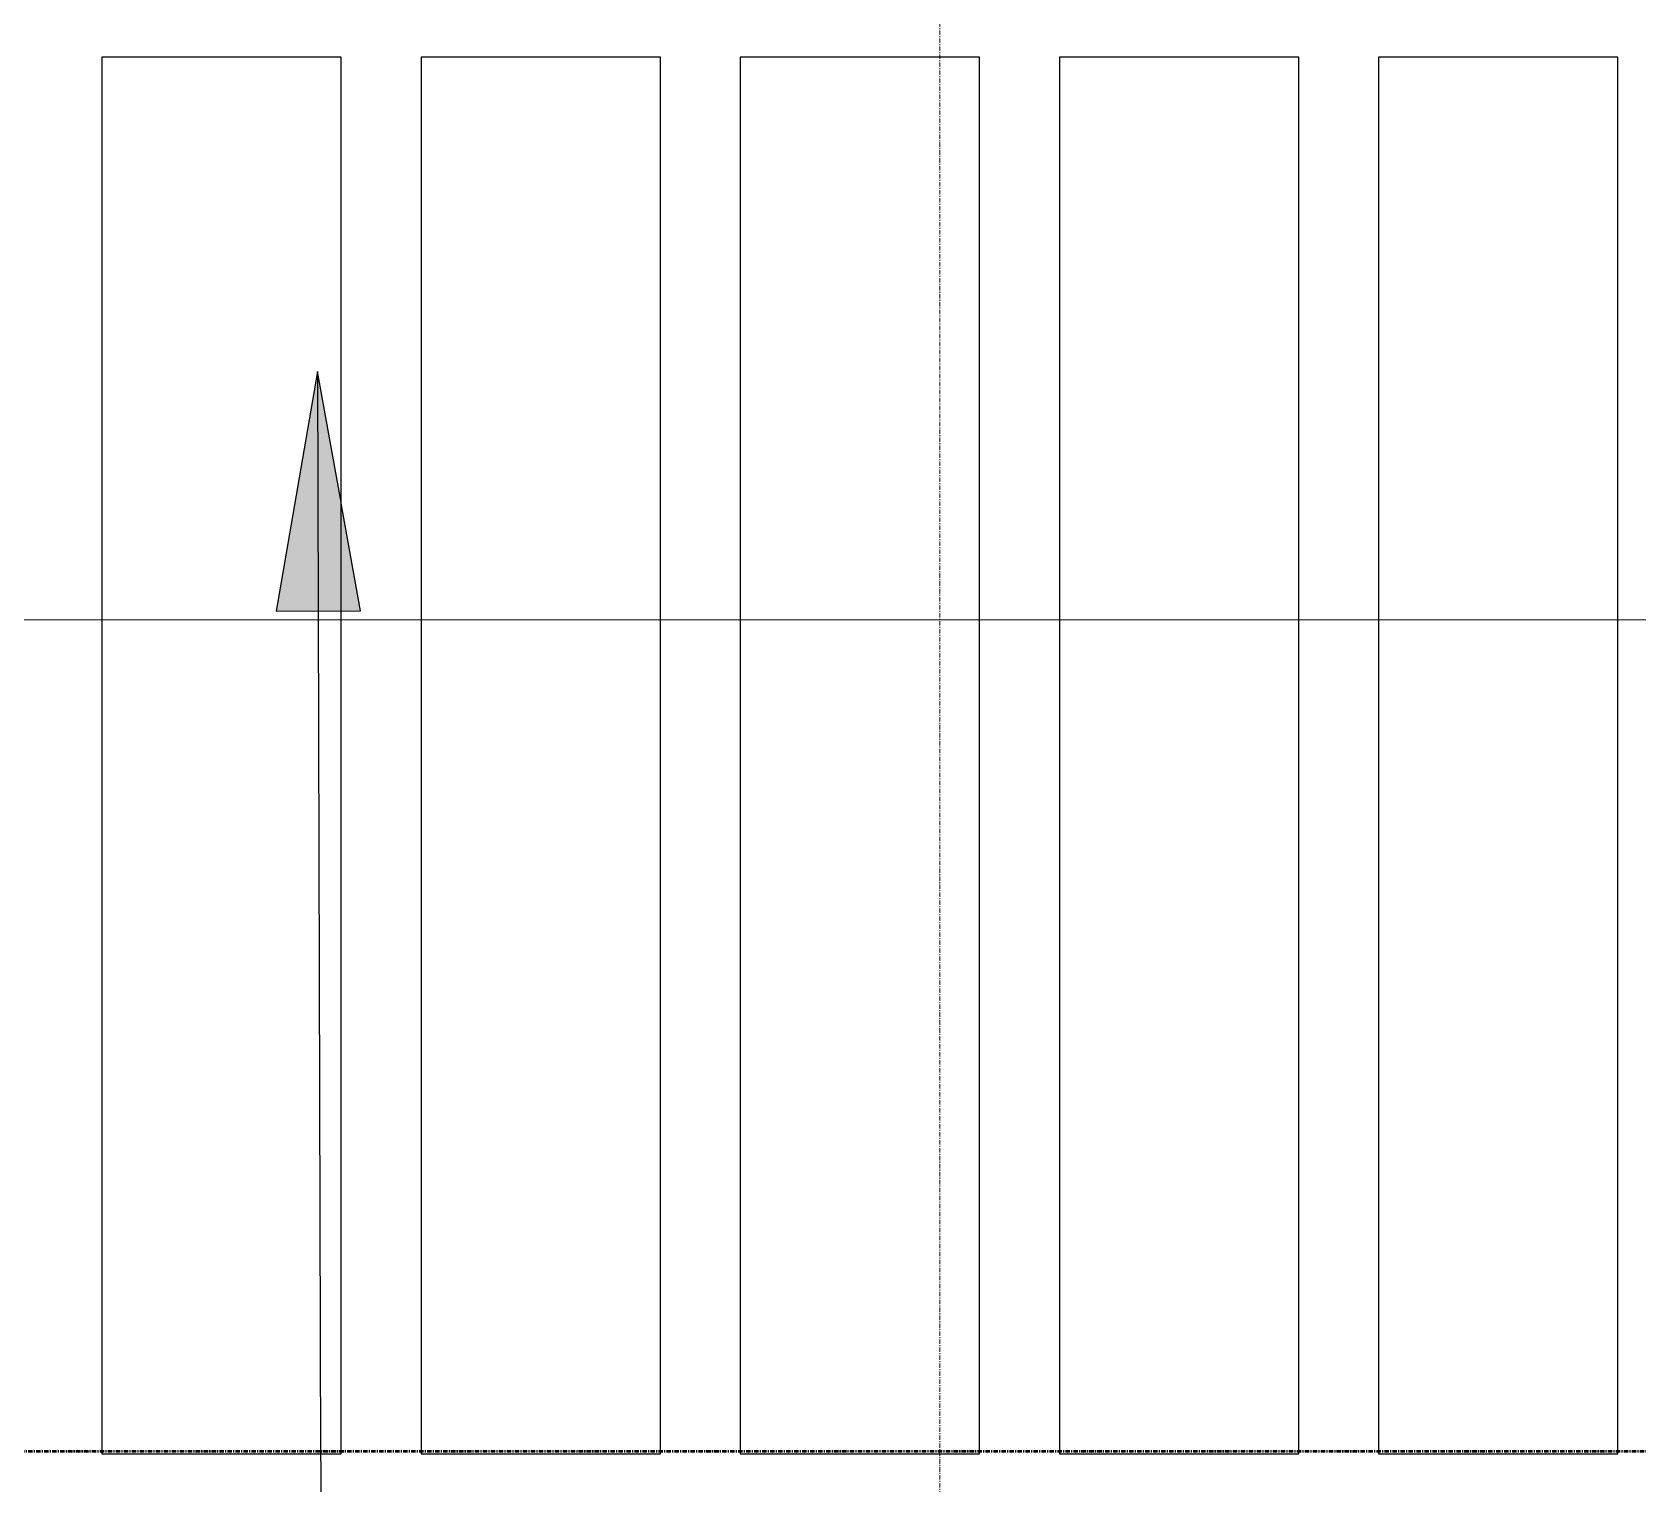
# Model space of a CAD drawing. Header units: millimetres. Extents: x -853228 to -744682, y -17776 to 32484.
# Drawn here: x -791420 to -789407, y 5099 to 6918 of the extents above; entities that cross this region are included whole.
import ezdxf
from ezdxf.xclip import XClip

# ---------------------------------------------------------------- set-up
doc = ezdxf.new("R2010")
doc.units = ezdxf.units.MM
doc.header["$XCLIPFRAME"] = 0
doc.linetypes.add('DPA_Grid _ Level 100', pattern=[10, 5.5, -1.6, 1.3, -1.6])
doc.layers.add('000 - WIPEOUT', color=250, linetype='Continuous')
doc.layers.add('A11_ALU.SOLID SHEET', color=2, linetype='Continuous')
for name, color, linetype, lineweight in [('A-ANNO-NOTE', 3, 'Continuous', 25), ('G-ANNO-SECL', 3, 'Continuous', 9), ('S-GRID', 251, 'Continuous', 9)]:
    doc.layers.add(name, color=color, linetype=linetype, lineweight=lineweight)

# ---------------------------------------------------------------- blocks, each defined once
blk = doc.blocks.new('DPA_AN_Section Line - UP-Left-16605513-4281-01 ENLARGED LOWER PLATFORM LEVEL - REFLECTED CEILING PLAN - SHEET 2')
at = {"layer": 'A-ANNO-NOTE', "lineweight": 9}
blk.add_line((7.5, 0), (200, 0), dxfattribs=at)
blk = doc.blocks.new('*U393')
at = {"layer": 'S-GRID', "linetype": 'DPA_Grid _ Level 100'}
blk.add_line((11400, -21354.7), (11400, 16961.2), dxfattribs=at)
blk = doc.blocks.new('*U902')
at = {"color": 3}
for points in [[(-875, 1550), (875, 1550), (875, 1250), (-875, 1250)], [(-875, 1150), (875, 1150), (875, 850), (-875, 850)], [(-875, 750), (875, 750), (875, 450), (-875, 450)], [(-875, 350), (875, 350), (875, 50), (-875, 50)], [(-875, -50), (875, -50), (875, -350), (-875, -350)]]:
    blk.add_wipeout(points, dxfattribs=at).dxf.layer = '000 - WIPEOUT'
at = {"layer": 'A11_ALU.SOLID SHEET', "color": 0, "linetype": 'ByBlock'}
for points in [[(-875, 1250), (875, 1250), (875, 1550), (-875, 1550)], [(-875, 850), (875, 850), (875, 1150), (-875, 1150)], [(-875, 450), (875, 450), (875, 750), (-875, 750)], [(-875, 50), (875, 50), (875, 350), (-875, 350)], [(-875, -350), (875, -350), (875, -50), (-875, -50)]]:
    blk.add_lwpolyline(points, close=True, dxfattribs=at)
blk = doc.blocks.new('*U986')
at = {"layer": 'A11_ALU.SOLID SHEET', "linetype": 'ByBlock', "rotation": 90}
blk.add_blockref('*U902', (-45100, 2432.5), dxfattribs=at)

msp = doc.modelspace()

# ---------------------------------------------------------------- block references
ref = msp.add_blockref('*U986', (-744682.4, 3579))
XClip(ref).set_block_clipping_path([(-104690.1238047113, -9620.0077451946), (-34092.6543255158, 14393.0014498748)])

# ---------------------------------------------------------------- next in the draw order: hatches: boundary and pattern name
at = {"layer": 'A-ANNO-NOTE'}
msp.add_hatch(color=256, dxfattribs=at).paths.add_polyline_path([(-791062, 6492.6), (-791114, 6192.5), (-791008.3, 6192.7)])

# ---------------------------------------------------------------- next in the draw order: linework, layer by layer
msp.add_spline([(-835882.4, 3579), (-801682.4, 12088.5), (-758836, 27096.5), (-744682.4, 3579)], degree=3)
for p, q in [((-791062, 6492.6), (-791114, 6192.5)), ((-791008.3, 6192.7), (-791062, 6492.6)), ((-791062, 6492.6), (-791036.8, -2782.5)), ((-791114, 6192.5), (-791008.3, 6192.7))]:
    msp.add_line(p, q, dxfattribs=at)
at = {"layer": 'G-ANNO-SECL', "linetype": 'DPA_Grid _ Level 100', "lineweight": 50}
msp.add_line((-851364.9, 5139.9), (-776603.8, 5139.9), dxfattribs=at)

# ---------------------------------------------------------------- next in the draw order: block references
msp.add_blockref('*U393', (-801682.4, 3579))
at = {"layer": 'A-ANNO-NOTE', "xscale": 100, "yscale": 100, "zscale": 100}
msp.add_blockref('DPA_AN_Section Line - UP-Left-16605513-4281-01 ENLARGED LOWER PLATFORM LEVEL - REFLECTED CEILING PLAN - SHEET 2', (-796500, 6181.7), dxfattribs=at)

doc.saveas('drawing.dxf')
